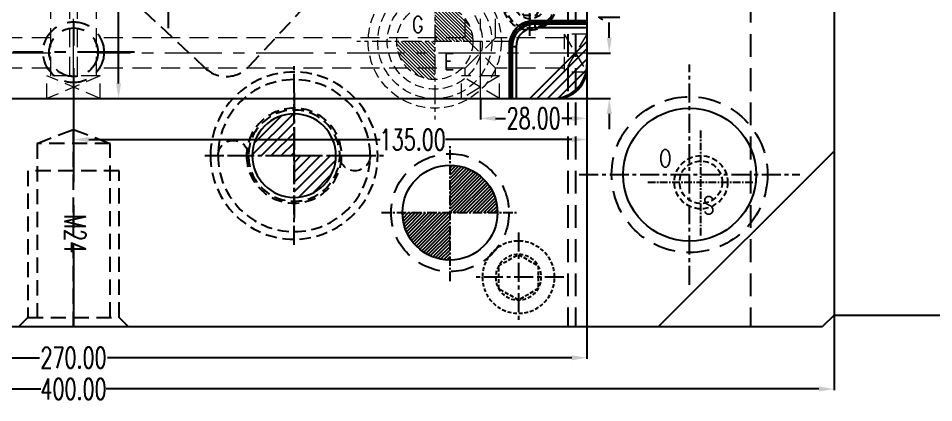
# Model space of a CAD drawing. Header units: millimetres. Extents: x 33920 to 35330, y -21664 to -20666.
# Drawn here: x 34585.2 to 34825.9, y -21233.3 to -21132.2 of the extents above; entities that cross this region are included whole.
import ezdxf

# ---------------------------------------------------------------- set-up
doc = ezdxf.new("R2010")
doc.units = ezdxf.units.MM
doc.header["$LTSCALE"] = 8
for name, pattern in [('CENTER', [2, 1.25, -0.25, 0.25, -0.25]), ('CENTER2', [1.125, 0.75, -0.125, 0.125, -0.125]), ('HIDDEN', [0.375, 0.25, -0.125]), ('HIDDEN2', [0.1875, 0.125, -0.0625])]:
    doc.linetypes.add(name, pattern=pattern)
doc.layers.get('DEFPOINTS').update_dxf_attribs({"color": 6})
for name, color, linetype in [('Cav-cor', 1, 'Continuous'), ('cen', 1, 'CENTER'), ('DEFAULT_1', 7, 'CENTER'), ('GE', 183, 'Continuous'), ('ha', 8, 'Continuous'), ('hidden', 4, 'HIDDEN'), ('m', 144, 'HIDDEN2'), ('PIN', 5, 'Continuous'), ('SCREW', 52, 'HIDDEN'), ('SPRING', 142, 'Continuous'), ('壓塊', 157, 'Continuous')]:
    doc.layers.add(name, color=color, linetype=linetype)
doc.layers.add('dim', color=3, linetype='Continuous', lineweight=15)
doc.layers.add('WR', color=122, linetype='HIDDEN', lineweight=18)
doc.styles.add('ROMANC', font='RomanC.ttf', dxfattribs={"width": 0.8, "height": 7})
doc.styles.add('ROMANS', font='ROMANS.shx', dxfattribs={"height": 5, "bigfont": 'chineset.shx'})
doc.styles.get("Standard").update_dxf_attribs({"font": 'txt.shx', "width": 0.67, "bigfont": 'chineset.shx'})
doc.dimstyles.new('ISO-25', dxfattribs={"dimtxt": 5.5, "dimasz": 4, "dimexe": 0.3, "dimexo": 0.3, "dimtad": 0, "dimzin": 1, "dimdsep": 46, "dimtxsty": 'Standard', "dimcen": 0, "dimclrd": 3, "dimclre": 3, "dimclrt": 7, "dimazin": 0, "dimtfac": 1, "dimtofl": 0, "dimtmove": 0, "dimatfit": 0, "dimfxl": 0, "dimarcsym": 0})

# ---------------------------------------------------------------- blocks, each defined once
blk = doc.blocks.new('12')
at = {"layer": 'cen', "ltscale": 0.5}
for p, q in [((0, 11.81), (0, -11.81)), ((-11.91, 0), (11.91, 0))]:
    blk.add_line(p, q, dxfattribs=at)
at = {"layer": 'm'}
blk.add_lwpolyline([(0, 6), (-5.2, 3), (-5.2, -3), (0, -6), (5.2, -3), (5.2, 3)], close=True, dxfattribs=at)
for radius in [9.5, 6]:
    blk.add_circle((0, 0), radius, dxfattribs=at)
blk = doc.blocks.new('*D29183')
at = {"layer": 'DEFPOINTS', "color": 0}
for p in [(34399.68, -21210.32), (34799.68, -21210.32), (34799.68, -21229.72)]:
    blk.add_point(p, dxfattribs=at)
at = {"layer": 'dim', "color": 3, "lineweight": -2}
for p, q in [((34399.68, -21210.62), (34399.68, -21230.02)), ((34799.68, -21210.62), (34799.68, -21230.02)), ((34403.68, -21229.72), (34591.07, -21229.72)), ((34795.68, -21229.72), (34608.29, -21229.72))]:
    blk.add_line(p, q, dxfattribs=at)
at = {"layer": 'dim', "color": 3}
for points in [[(34403.68, -21229.06), (34403.68, -21230.39), (34399.68, -21229.72)], [(34795.68, -21230.39), (34795.68, -21229.06), (34799.68, -21229.72)]]:
    blk.add_solid(points, dxfattribs=at)
at = {"layer": 'dim', "color": 7, "insert": (34599.68, -21229.72), "char_height": 5.5, "attachment_point": 5}
blk.add_mtext('400.00', dxfattribs=at)
blk = doc.blocks.new('*D29196')
at = {"layer": 'DEFPOINTS', "color": 0}
for p in [(34734.68, -21138.36), (34464.68, -21144.32), (34734.68, -21221.51)]:
    blk.add_point(p, dxfattribs=at)
at = {"layer": 'dim', "color": 3, "lineweight": -2}
for p, q in [((34734.68, -21138.66), (34734.68, -21221.81)), ((34464.68, -21144.62), (34464.68, -21221.81)), ((34468.68, -21221.51), (34590.76, -21221.51)), ((34730.68, -21221.51), (34608.6, -21221.51))]:
    blk.add_line(p, q, dxfattribs=at)
at = {"layer": 'dim', "color": 3}
for points in [[(34468.68, -21220.84), (34468.68, -21222.17), (34464.68, -21221.51)], [(34730.68, -21222.17), (34730.68, -21220.84), (34734.68, -21221.51)]]:
    blk.add_solid(points, dxfattribs=at)
at = {"layer": 'dim', "color": 7, "insert": (34599.68, -21221.51), "char_height": 5.5, "attachment_point": 5}
blk.add_mtext('270.00', dxfattribs=at)
blk = doc.blocks.new('20160824.190002')
at = {"layer": 'SCREW', "linetype": 'CENTER2'}
for p, q in [((0, -8.5), (0, 8.5)), ((-8.5, 0), (8.5, 0))]:
    blk.add_line(p, q, dxfattribs=at)
at = {"layer": 'SCREW'}
blk.add_lwpolyline([(-1.73, 3), (-3.46, 0), (-1.73, -3), (1.73, -3), (3.46, 0), (1.73, 3)], close=True, dxfattribs=at)
for radius in [7, 6.5, 4]:
    blk.add_circle((0, 0), radius, dxfattribs=at)
at = {"layer": 'dim', "style": 'ROMANC', "width": 0.8}
blk.add_text('M8', height=4.186, dxfattribs=at).set_placement((-4.07, -1.86))
blk = doc.blocks.new('20160824.190545')
at = {"layer": 'GE', "lineweight": 13}
h = blk.add_hatch(dxfattribs=at)
h.set_pattern_fill('ANSI31', color=256, scale=5, style=0)
h.set_pattern_definition([(315, (29863.14434, -20018.2038), (-0.441941738, -0.441941738), [])])
h.paths.add_polyline_path([(0, 0), (0, -10, -0.414214), (-10, 0)])
h.paths.add_polyline_path([(0, 10, -0.414214), (10, 0), (0, 0)])
at = {"layer": 'GE', "linetype": 'CENTER', "lineweight": 13, "ltscale": 0.5}
for p, q in [((0, 20.5), (0, -20.5)), ((20.5, 0), (-20.5, 0))]:
    blk.add_line(p, q, dxfattribs=at)
at = {"layer": 'GE', "linetype": 'HIDDEN2', "lineweight": 13, "ltscale": 2.5}
for radius in [17.5, 15, 12.5, 10]:
    blk.add_circle((0, 0), radius, dxfattribs=at)
at = {"layer": 'GE', "lineweight": 13, "style": 'ROMANS', "width": 0.75}
for s, p in [('G', (-5.96, 2.33)), ('E', (2.44, -7.45))]:
    blk.add_text(s, height=4.34, dxfattribs=at).set_placement(p)
blk = doc.blocks.new('20160824.190618')
at = {"layer": 'PIN', "linetype": 'Continuous'}
h = blk.add_hatch(dxfattribs=at)
h.set_pattern_fill('ANSI31', color=256, scale=14.666667, style=0)
h.set_pattern_definition([(315, (-128345.2846, -36662.2767), (-1.296362432, -1.296362432), [])])
h.paths.add_polyline_path([(-16, 0), (-16, -11, -0.414214), (-27, 0)])
h.paths.add_polyline_path([(-5, 0), (-16, 0), (-16, 11, -0.414214)])
at = {"layer": 'PIN', "linetype": 'CENTER2'}
for p, q in [((-16, -16.5), (-16, 16.5)), ((-32.5, 0), (0.5, 0))]:
    blk.add_line(p, q, dxfattribs=at)
at = {"layer": 'PIN', "linetype": 'Continuous'}
blk.add_circle((-16, 0), 11, dxfattribs=at)
at = {"layer": 'SPRING', "linetype": 'CENTER', "ltscale": 0.5}
for p, q in [((-16, 23.5), (-16, -23.5)), ((-39.5, 0), (7.5, 0))]:
    blk.add_line(p, q, dxfattribs=at)
at = {"layer": 'SPRING', "linetype": 'HIDDEN', "ltscale": 1.5}
for radius in [22, 20, 12.5, 12]:
    blk.add_circle((-16, 0), radius, dxfattribs=at)
for centre, start, end in [((0, 0), 0, 180), ((-32, 0), 180, 0)]:
    blk.add_arc(centre, 4, start, end, dxfattribs=at)
blk = doc.blocks.new('*D29216')
at = {"layer": 'DEFPOINTS', "color": 0}
for p in [(34734.68, -21141.32), (34740.56, -21141.32), (34725.68, -21153.32)]:
    blk.add_point(p, dxfattribs=at)
at = {"layer": 'dim', "color": 3, "lineweight": -2}
for p, q in [((34740.56, -21137.32), (34740.56, -21133.32)), ((34734.98, -21141.32), (34740.86, -21141.32)), ((34725.98, -21153.32), (34740.86, -21153.32)), ((34740.56, -21157.32), (34740.56, -21161.32))]:
    blk.add_line(p, q, dxfattribs=at)
at = {"layer": 'dim', "color": 3}
for points in [[(34739.9, -21137.32), (34741.23, -21137.32), (34740.56, -21141.32)], [(34741.23, -21157.32), (34739.9, -21157.32), (34740.56, -21153.32)]]:
    blk.add_solid(points, dxfattribs=at)
at = {"layer": 'dim', "color": 7, "insert": (34740.56, -21126.55), "char_height": 5.5, "attachment_point": 5, "rotation": 90}
blk.add_mtext('12.00', dxfattribs=at)
blk = doc.blocks.new('*D29217')
at = {"layer": 'DEFPOINTS', "color": 0}
for p in [(34734.68, -21144.32), (34706.68, -21153.32), (34706.68, -21158.52)]:
    blk.add_point(p, dxfattribs=at)
at = {"layer": 'dim', "color": 3, "lineweight": -2}
for p, q in [((34734.68, -21144.62), (34734.68, -21158.82)), ((34706.68, -21153.62), (34706.68, -21158.82)), ((34710.68, -21158.52), (34713.3, -21158.52)), ((34730.68, -21158.52), (34728.06, -21158.52))]:
    blk.add_line(p, q, dxfattribs=at)
at = {"layer": 'dim', "color": 3}
for points in [[(34710.68, -21157.85), (34710.68, -21159.18), (34706.68, -21158.52)], [(34730.68, -21159.18), (34730.68, -21157.85), (34734.68, -21158.52)]]:
    blk.add_solid(points, dxfattribs=at)
at = {"layer": 'dim', "color": 7, "insert": (34720.68, -21158.52), "char_height": 5.5, "attachment_point": 5}
blk.add_mtext('28.00', dxfattribs=at)
blk = doc.blocks.new('*D29218')
at = {"layer": 'DEFPOINTS', "color": 0}
for p in [(34605.68, -21003.32), (34611.52, -21003.32), (34609.42, -21153.32)]:
    blk.add_point(p, dxfattribs=at)
at = {"layer": 'dim', "color": 3, "lineweight": -2}
for p, q in [((34605.98, -21003.32), (34611.82, -21003.32)), ((34611.52, -21007.32), (34611.52, -21070.01)), ((34611.52, -21149.32), (34611.52, -21086.62)), ((34609.72, -21153.32), (34611.82, -21153.32))]:
    blk.add_line(p, q, dxfattribs=at)
at = {"layer": 'dim', "color": 3}
for points in [[(34612.19, -21007.32), (34610.86, -21007.32), (34611.52, -21003.32)], [(34610.86, -21149.32), (34612.19, -21149.32), (34611.52, -21153.32)]]:
    blk.add_solid(points, dxfattribs=at)
at = {"layer": 'dim', "color": 7, "insert": (34611.52, -21078.32), "char_height": 5.5, "attachment_point": 5, "rotation": 90}
blk.add_mtext('150.00', dxfattribs=at)
blk = doc.blocks.new('*D29219')
at = {"layer": 'DEFPOINTS', "color": 0}
for p in [(34734.68, -21144.32), (34599.68, -21153.32), (34599.68, -21164.09)]:
    blk.add_point(p, dxfattribs=at)
at = {"layer": 'dim', "color": 3, "lineweight": -2}
for p, q in [((34734.68, -21144.62), (34734.68, -21164.39)), ((34599.68, -21153.62), (34599.68, -21164.39)), ((34603.68, -21164.09), (34680.28, -21164.09)), ((34730.68, -21164.09), (34697.49, -21164.09))]:
    blk.add_line(p, q, dxfattribs=at)
at = {"layer": 'dim', "color": 3}
for points in [[(34603.68, -21163.42), (34603.68, -21164.76), (34599.68, -21164.09)], [(34730.68, -21164.76), (34730.68, -21163.42), (34734.68, -21164.09)]]:
    blk.add_solid(points, dxfattribs=at)
at = {"layer": 'dim', "color": 7, "insert": (34688.88, -21164.09), "char_height": 5.5, "attachment_point": 5}
blk.add_mtext('135.00', dxfattribs=at)

msp = doc.modelspace()

# ---------------------------------------------------------------- hatches: boundary and pattern name
at = {"layer": 'Cav-cor'}
h = msp.add_hatch(dxfattribs=at)
h.set_pattern_fill('ANSI31', color=1, scale=0.6, style=0)
h.set_pattern_definition([(45, (41.031, 383.3995), (-1.34703842, 1.34703842), [])])
h.paths.add_polyline_path([(34725.681, -21153.316, 0.4142136), (34734.681, -21144.316), (34734.681, -21138.316), (34719.681, -21153.316)])
at = {"layer": 'ha'}
h = msp.add_hatch(dxfattribs=at)
h.set_pattern_fill('ANSI31', color=256, scale=0.2, style=0)
h.set_pattern_definition([(45, (34334.64214, -21224.8632), (-0.4490128, 0.4490128), [])])
h.paths.add_polyline_path([(34500.681, -21183.316), (34488.181, -21183.316, 0.4142136), (34500.681, -21195.816)])
h.paths.add_polyline_path([(34500.681, -21170.816), (34500.681, -21183.316), (34513.181, -21183.316, 0.4142136)])
h.paths.add_polyline_path([(34698.681, -21183.316), (34686.181, -21183.316, 0.4142136), (34698.681, -21195.816)])
h.paths.add_polyline_path([(34698.681, -21170.816), (34698.681, -21183.316), (34711.181, -21183.316, 0.4142136)])

# ---------------------------------------------------------------- linework, layer by layer
at = {"linetype": 'CENTER', "ltscale": 3}
msp.add_line((34599.681, -20713.316), (34599.681, -21213.316), dxfattribs=at)
at = {"color": 8, "linetype": 'HIDDEN', "ltscale": 3}
for p, q in [((34729.681, -20713.316), (34729.681, -21213.316)), ((34731.681, -20713.316), (34731.681, -21213.316)), ((34777.681, -20713.316), (34777.681, -21213.316))]:
    msp.add_line(p, q, dxfattribs=at)
for p, q in [((34799.681, -20716.316), (34799.681, -21210.316)), ((34753.501, -21213.316), (34799.681, -21167.136)), ((34799.681, -21210.316), (34796.681, -21213.316)), ((34402.681, -21213.316), (34796.681, -21213.316))]:
    msp.add_line(p, q)
at = {"color": 8, "linetype": 'CENTER', "ltscale": 1.5}
msp.add_line((34615.681, -21141.116), (34583.681, -21141.116), dxfattribs=at)
at = {"color": 8, "linetype": 'HIDDEN', "ltscale": 2}
for p, q in [((34590.081, -21165.116), (34599.681, -21161.4)), ((34599.681, -21213.316), (34599.681, -21161.4)), ((34599.681, -21161.4), (34609.281, -21165.116)), ((34590.081, -21165.116), (34590.081, -21210.916)), ((34609.281, -21165.116), (34590.081, -21165.116)), ((34609.281, -21210.916), (34609.281, -21165.116)), ((34611.681, -21172.316), (34587.681, -21172.316)), ((34587.681, -21172.316), (34587.681, -21210.916)), ((34611.681, -21210.916), (34611.681, -21172.316)), ((34585.281, -21213.316), (34587.681, -21210.916)), ((34587.681, -21210.916), (34611.681, -21210.916)), ((34614.081, -21213.316), (34611.681, -21210.916)), ((34585.281, -21213.316), (34614.081, -21213.316))]:
    msp.add_line(p, q, dxfattribs=at)
at = {"color": 8, "linetype": 'CENTER', "ltscale": 0.2}
for p, q in [((34764.681, -21189.316), (34764.681, -21161.316)), ((34750.681, -21175.316), (34778.681, -21175.316))]:
    msp.add_line(p, q, dxfattribs=at)
at = {"color": 8, "linetype": 'HIDDEN', "ltscale": 3}
for radius in [8, 6.4]:
    msp.add_circle((34599.681, -21141.116), radius, dxfattribs=at)
for centre, radius in [((34761.681, -21173.316), 17.5), ((34698.681, -21183.316), 12.5)]:
    msp.add_circle(centre, radius)
at = {"color": 8, "linetype": 'HIDDEN', "ltscale": 0.75}
for radius in [7, 5.6]:
    msp.add_circle((34764.681, -21175.316), radius, dxfattribs=at)
at = {"layer": 'Cav-cor', "color": 1}
for p, q in [((34734.681, -20963.316), (34734.681, -21145.316)), ((34734.681, -21132.842), (34720.698, -21132.842)), ((34720.698, -21132.842), (34720.698, -21133.341)), ((34734.681, -21133.341), (34720.698, -21133.341)), ((34721.043, -21133.686), (34720.698, -21133.341)), ((34734.681, -21133.686), (34721.043, -21133.686)), ((34721.043, -21134.684), (34721.043, -21133.686)), ((34734.681, -21134.684), (34721.043, -21134.684)), ((34714.207, -21139.333), (34714.706, -21139.333)), ((34714.207, -21139.333), (34714.207, -21153.316)), ((34715.051, -21139.678), (34714.706, -21139.333)), ((34714.706, -21139.333), (34714.706, -21153.316)), ((34716.049, -21139.678), (34715.051, -21139.678)), ((34715.051, -21139.678), (34715.051, -21153.316)), ((34716.049, -21139.678), (34716.049, -21153.316)), ((34734.681, -21138.316), (34719.681, -21153.316)), ((34472.681, -21153.316), (34726.681, -21153.316)), ((34799.681, -21210.316), (34851.564, -21210.316))]:
    msp.add_line(p, q, dxfattribs=at)
for points in [[(34720.698, -21132.842), (34720.055, -21132.873), (34719.34, -21132.985), (34718.558, -21133.204), (34717.73, -21133.559), (34716.886, -21134.077), (34716.079, -21134.769), (34715.4, -21135.58), (34714.898, -21136.416), (34714.555, -21137.232), (34714.345, -21138), (34714.237, -21138.704), (34714.207, -21139.333)], [(34720.698, -21133.341), (34720.104, -21133.37), (34719.443, -21133.473), (34718.722, -21133.675), (34717.958, -21134.003), (34717.179, -21134.481), (34716.434, -21135.12), (34715.807, -21135.868), (34715.344, -21136.64), (34715.028, -21137.393), (34714.833, -21138.102), (34714.734, -21138.752), (34714.706, -21139.333)], [(34721.043, -21133.686), (34720.004, -21133.777), (34718.995, -21134.047), (34718.048, -21134.488), (34717.191, -21135.088), (34716.452, -21135.827), (34715.853, -21136.683), (34715.412, -21137.631), (34715.142, -21138.64), (34715.051, -21139.678)], [(34721.043, -21134.684), (34720.179, -21134.759), (34719.337, -21134.984), (34718.547, -21135.352), (34717.833, -21135.851), (34717.217, -21136.467), (34716.717, -21137.182), (34716.349, -21137.972), (34716.125, -21138.814), (34716.049, -21139.678)]]:
    msp.add_lwpolyline(points, dxfattribs=at)
for centre, radius in [((34725.681, -21144.316), 9), ((34726.681, -21145.316), 8)]:
    msp.add_arc(centre, radius, 270, 0, dxfattribs=at)
at = {"layer": 'cen', "linetype": 'CENTER', "ltscale": 0.5}
for p, q in [((34761.681, -21202.316), (34761.681, -21144.316)), ((34732.681, -21173.316), (34790.681, -21173.316))]:
    msp.add_line(p, q, dxfattribs=at)
at = {"layer": 'cen', "linetype": 'CENTER', "ltscale": 0.25}
for p, q in [((34698.681, -21201.316), (34698.681, -21165.316)), ((34680.681, -21183.316), (34716.681, -21183.316))]:
    msp.add_line(p, q, dxfattribs=at)
at = {"layer": 'DEFAULT_1', "color": 2, "linetype": 'CENTER'}
msp.add_line((34624.681, -21134.762), (34624.681, -21073.299), dxfattribs=at)
at = {"layer": 'hidden', "ltscale": 3}
for centre, radius in [((34761.681, -21173.316), 20.5), ((34698.681, -21183.316), 15.5)]:
    msp.add_circle(centre, radius, dxfattribs=at)
at = {"layer": 'WR', "linetype": 'CENTER', "ltscale": 1.5}
for p, q in [((34599.681, -21153.316), (34599.681, -20999.711)), ((34706.681, -21153.316), (34706.681, -21090.316)), ((34593.681, -21141.316), (34492.681, -21141.316)), ((34734.681, -21141.316), (34605.681, -21141.316))]:
    msp.add_line(p, q, dxfattribs=at)
at = {"layer": 'WR', "linetype": 'HIDDEN', "ltscale": 2.5}
for p, q in [((34593.681, -21147.316), (34593.681, -21003.316)), ((34605.681, -21147.316), (34605.681, -21003.316)), ((34598.681, -21147.316), (34598.681, -21011.316)), ((34600.681, -21147.316), (34600.681, -21011.316)), ((34702.681, -21137.316), (34702.681, -21094.316)), ((34710.681, -21137.316), (34710.681, -21094.316)), ((34593.681, -21137.316), (34496.681, -21137.316)), ((34702.681, -21137.316), (34605.681, -21137.316)), ((34702.681, -21145.316), (34710.681, -21137.316)), ((34702.681, -21137.316), (34710.681, -21145.316)), ((34728.681, -21137.316), (34710.681, -21137.316)), ((34593.681, -21145.316), (34496.681, -21145.316)), ((34606.681, -21147.316), (34592.681, -21147.316)), ((34702.681, -21145.316), (34605.681, -21145.316)), ((34711.681, -21147.316), (34701.681, -21147.316)), ((34702.681, -21147.316), (34702.681, -21145.316)), ((34728.681, -21145.316), (34710.681, -21145.316)), ((34710.681, -21147.316), (34710.681, -21145.316))]:
    msp.add_line(p, q, dxfattribs=at)
at = {"layer": 'WR', "linetype": 'HIDDEN', "ltscale": 2}
for p, q in [((34728.681, -21136.316), (34728.681, -21146.316)), ((34728.681, -21136.316), (34734.681, -21146.316)), ((34734.681, -21136.316), (34728.681, -21146.316)), ((34734.681, -21136.316), (34728.681, -21136.316)), ((34734.681, -21136.316), (34734.681, -21146.316)), ((34606.681, -21147.316), (34592.681, -21153.316)), ((34606.681, -21153.316), (34592.681, -21147.316)), ((34592.681, -21153.316), (34592.681, -21147.316)), ((34606.681, -21153.316), (34606.681, -21147.316)), ((34711.681, -21147.316), (34701.681, -21153.316)), ((34711.681, -21153.316), (34701.681, -21147.316)), ((34701.681, -21153.316), (34701.681, -21147.316)), ((34711.681, -21153.316), (34711.681, -21147.316)), ((34734.681, -21146.316), (34728.681, -21146.316)), ((34606.681, -21153.316), (34592.681, -21153.316)), ((34711.681, -21153.316), (34701.681, -21153.316))]:
    msp.add_line(p, q, dxfattribs=at)
at = {"layer": '壓塊', "color": 153, "linetype": 'HIDDEN', "ltscale": 2}
msp.add_lwpolyline([(34689.336, -21098.138), (34645.696, -21144.952, -0.4142136), (34634.39, -21145.349), (34609.52, -21122.166, -0.4142136), (34609.123, -21110.859), (34652.762, -21064.044, -0.4142136), (34664.069, -21063.648), (34688.939, -21086.831, -0.4142136)], format="xyb", close=True, dxfattribs=at)

# ---------------------------------------------------------------- block references
at = {"layer": 'dim', "xscale": -1}
msp.add_blockref('12', (34716.681, -21200.316), dxfattribs=at)
at = {"layer": 'GE'}
msp.add_blockref('20160824.190545', (34694.681, -21138.316), dxfattribs=at)
at = {"layer": 'SCREW'}
msp.add_blockref('20160824.190002', (34719.681, -21128.316), dxfattribs=at)
at = {"layer": 'SPRING', "xscale": -1, "rotation": -180}
msp.add_blockref('20160824.190618', (34673.681, -21168.316), dxfattribs=at)

# ---------------------------------------------------------------- texts
at = {"style": 'ROMANS', "width": 0.75}
for s, p in [('O', (34753.681, -21171.316)), ('S', (34765.252, -21183.687))]:
    msp.add_text(s, height=4.6, dxfattribs=at).set_placement(p)
at = {"color": 8, "linetype": 'HIDDEN', "ltscale": 2, "insert": (34597.315, -21183.759), "char_height": 5.6, "width": 35.58335, "attachment_point": 7, "rotation": 270}
msp.add_mtext('M24', dxfattribs=at)

# ---------------------------------------------------------------- dimensions: what is measured, and where the dimension line sits
at = {"layer": 'dim'}
for base, p1, p2, picture, middle in [((34611.523, -21003.316), (34609.422, -21153.316), (34605.681, -21003.316), '*D29218', (34611.523, -21078.316)), ((34740.565, -21141.316), (34725.681, -21153.316), (34734.681, -21141.316), '*D29216', (34740.565, -21126.549))]:
    dim = msp.add_linear_dim(base=base, p1=p1, p2=p2, angle=90, dimstyle='ISO-25', dxfattribs=at)
    dim.commit()
    dim.dimension.update_dxf_attribs({"geometry": picture, "text_midpoint": middle})
dim = msp.add_linear_dim(base=(34734.681, -21221.507), p1=(34464.681, -21144.316), p2=(34734.681, -21138.356), dimstyle='ISO-25', dxfattribs=at)
dim.commit()
dim.dimension.update_dxf_attribs({"geometry": '*D29196', "text_midpoint": (34599.681, -21221.507)})
for base, p1, p2, picture, middle in [((34599.681, -21164.091), (34734.681, -21144.316), (34599.681, -21153.316), '*D29219', (34688.885, -21164.091)), ((34706.681, -21158.517), (34734.681, -21144.316), (34706.681, -21153.316), '*D29217', (34720.681, -21158.517)), ((34799.681, -21229.722), (34399.681, -21210.316), (34799.681, -21210.316), '*D29183', (34599.681, -21229.722))]:
    dim = msp.add_linear_dim(base=base, p1=p1, p2=p2, dimstyle='ISO-25', dxfattribs=at)
    dim.commit()
    dim.dimension.update_dxf_attribs({"geometry": picture, "text_midpoint": middle, "dimtype": 160})

doc.saveas('drawing.dxf')
